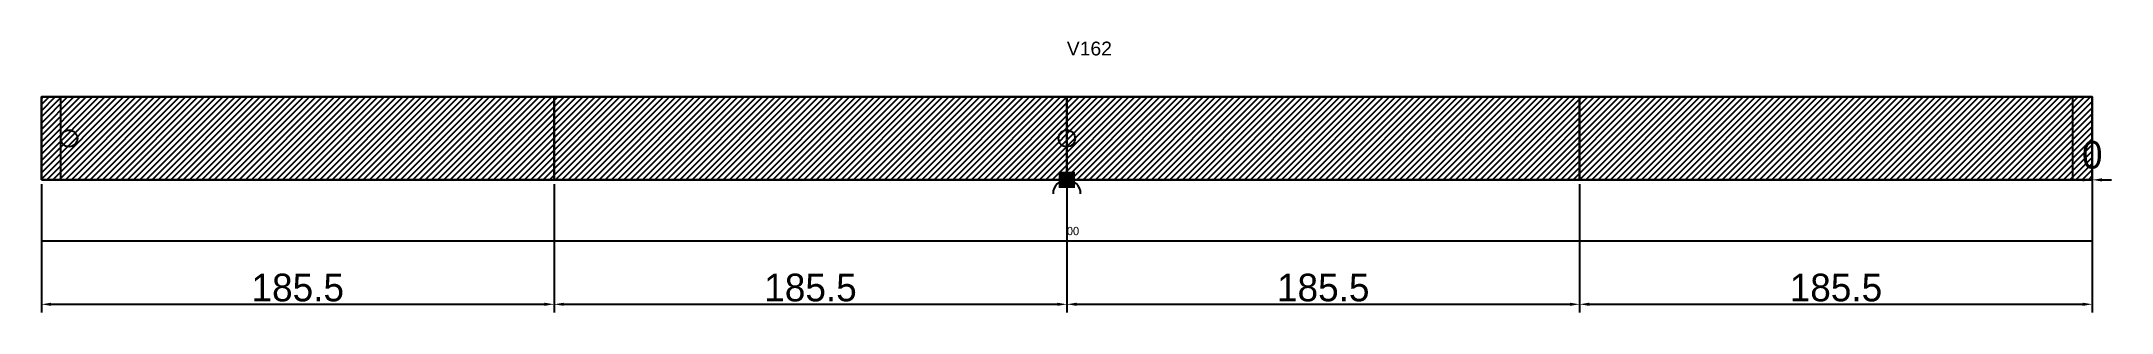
# Model space of a CAD drawing. Header units: metres. Extents: x 12796 to 13545, y 13111 to 13209.
import ezdxf

# ---------------------------------------------------------------- set-up
doc = ezdxf.new("R2010")
doc.units = ezdxf.units.M
for name, color, linetype in [('00 - FELIPE', 2, 'CONTINUOUS'), ('COTA', 241, 'CONTINUOUS'), ('Escoras', 2, 'CONTINUOUS'), ('Forcador', 251, 'CONTINUOUS'), ('Hachura', 251, 'CONTINUOUS'), ('NOMENCLATURA', 7, 'CONTINUOUS'), ('Painéis', 200, 'CONTINUOUS'), ('REAPROVEITAMENTO', 251, 'CONTINUOUS'), ('SARR_2.2x7', 40, 'CONTINUOUS')]:
    doc.layers.add(name, color=color, linetype=linetype)
doc.styles.add('STR_STANDARD', font='arial.ttf')
doc.dimstyles.new('EZ DXF', dxfattribs={"dimtxt": 10, "dimasz": 3.5, "dimexe": 3, "dimexo": 1.5, "dimgap": 1, "dimtad": 1, "dimdec": 1, "dimdsep": 46, "dimcen": 2.5, "dimazin": 3, "dimtfac": 1, "dimtmove": 0, "dimatfit": 3})

msp = doc.modelspace()

# ---------------------------------------------------------------- hatches: boundary and pattern name
at = {"layer": 'REAPROVEITAMENTO'}
h = msp.add_hatch(dxfattribs=at)
h.set_pattern_fill('ANSI31', scale=0.5)
h.paths.add_polyline_path([(12795.5914, 13158.9905), (13537.561462, 13158.9905), (13537.561462, 13188.9905), (12795.5914, 13188.9905)])
h = msp.add_hatch(dxfattribs=at)
h.set_pattern_fill('ANSI31', scale=0.5)
h.paths.add_polyline_path([(12795.5914, 13158.9905), (13537.561462, 13158.9905), (13537.561462, 13188.9905), (12795.5914, 13188.9905)])

# ---------------------------------------------------------------- linework, layer by layer
at = {"layer": '00 - FELIPE'}
msp.add_line((12795.5914, 13136.9905), (13537.561462, 13136.9905), dxfattribs=at)
msp.add_line((12795.5914, 13136.9905), (13537.561462, 13136.9905), dxfattribs=at)
at = {"layer": 'Escoras'}
msp.add_circle((13166.576431, 13173.9905), 3, dxfattribs=at)
msp.add_circle((13166.576431, 13173.9905), 3, dxfattribs=at)
at = {"layer": 'Forcador'}
msp.add_circle((12805.5914, 13173.9905), 3, dxfattribs=at)
msp.add_circle((12805.5914, 13173.9905), 3, dxfattribs=at)
at = {"layer": 'Hachura'}
msp.add_solid([(13163.576431, 13161.9905), (13169.576431, 13161.9905), (13163.576431, 13155.9905), (13169.576431, 13155.9905)], dxfattribs=at)
msp.add_solid([(13163.576431, 13161.9905), (13169.576431, 13161.9905), (13163.576431, 13155.9905), (13169.576431, 13155.9905)], dxfattribs=at)
at = {"layer": 'Painéis'}
for points in [[(12795.5914, 13158.9905), (12795.5914, 13188.9905)], [(12795.5914, 13188.9905), (13537.561462, 13188.9905)], [(12795.5914, 13158.9905), (12795.5914, 13188.9905)], [(12795.5914, 13188.9905), (13537.561462, 13188.9905)], [(12981.0914, 13158.9905), (12981.0914, 13188.9905)], [(12981.0914, 13158.9905), (12981.0914, 13188.9905)], [(13166.5914, 13158.9905), (13166.5914, 13188.9905)], [(13166.5914, 13158.9905), (13166.5914, 13188.9905)], [(13352.0914, 13158.9905), (13352.0914, 13188.9905)], [(13352.0914, 13158.9905), (13352.0914, 13188.9905)], [(13537.561462, 13158.9905), (13537.561462, 13188.9905)], [(13537.561462, 13158.9905), (13537.561462, 13188.9905)], [(12795.5914, 13158.9905), (13537.561462, 13158.9905)], [(12795.5914, 13158.9905), (13537.561462, 13158.9905)]]:
    msp.add_lwpolyline(points, close=True, dxfattribs=at)
msp.add_arc((13166.576431, 13153.9905), 5, 0, 180, dxfattribs=at)
msp.add_arc((13166.576431, 13153.9905), 5, 0, 180, dxfattribs=at)
at = {"layer": 'SARR_2.2x7'}
for p, q in [((12802.5914, 13158.9905), (12802.5914, 13188.9905)), ((12802.5914, 13158.9905), (12802.5914, 13188.9905)), ((13530.561462, 13158.9905), (13530.561462, 13188.9905)), ((13530.561462, 13158.9905), (13530.561462, 13188.9905))]:
    msp.add_line(p, q, dxfattribs=at)

# ---------------------------------------------------------------- texts
at = {"layer": '00 - FELIPE'}
msp.add_text('00', height=3, dxfattribs=at).set_placement((13166.576431, 13138.9905))
msp.add_text('00', height=3, dxfattribs=at).set_placement((13166.576431, 13138.9905))
at = {"layer": 'NOMENCLATURA', "style": 'STR_STANDARD'}
msp.add_text('V162', height=5, dxfattribs=at).set_placement((13166.576431, 13203.9905))
msp.add_text('V162', height=5, dxfattribs=at).set_placement((13166.576431, 13203.9905))

# ---------------------------------------------------------------- dimensions: what is measured, and where the dimension line sits
at = {"layer": 'COTA'}
for base, p1, p2 in [((13537.561462, 13158.9905), (13537.561462, 13158.9905), (13537.561462, 13188.9905)), ((13537.561462, 13158.9905), (13537.561462, 13158.9905), (13537.561462, 13188.9905)), ((12795.5914, 13113.9905), (12795.5914, 13158.9905), (12981.0914, 13158.9905)), ((12795.5914, 13113.9905), (12795.5914, 13158.9905), (12981.0914, 13158.9905)), ((12981.0914, 13113.9905), (12981.0914, 13158.9905), (13166.5914, 13158.9905)), ((12981.0914, 13113.9905), (12981.0914, 13158.9905), (13166.5914, 13158.9905)), ((13166.5914, 13113.9905), (13166.5914, 13158.9905), (13352.0914, 13158.9905)), ((13166.5914, 13113.9905), (13166.5914, 13158.9905), (13352.0914, 13158.9905)), ((13352.0914, 13113.9905), (13352.0914, 13158.9905), (13537.5914, 13158.9905)), ((13352.0914, 13113.9905), (13352.0914, 13158.9905), (13537.5914, 13158.9905))]:
    msp.add_linear_dim(base=base, p1=p1, p2=p2, dimstyle='EZ DXF', dxfattribs=at).render()

doc.saveas('drawing.dxf')
